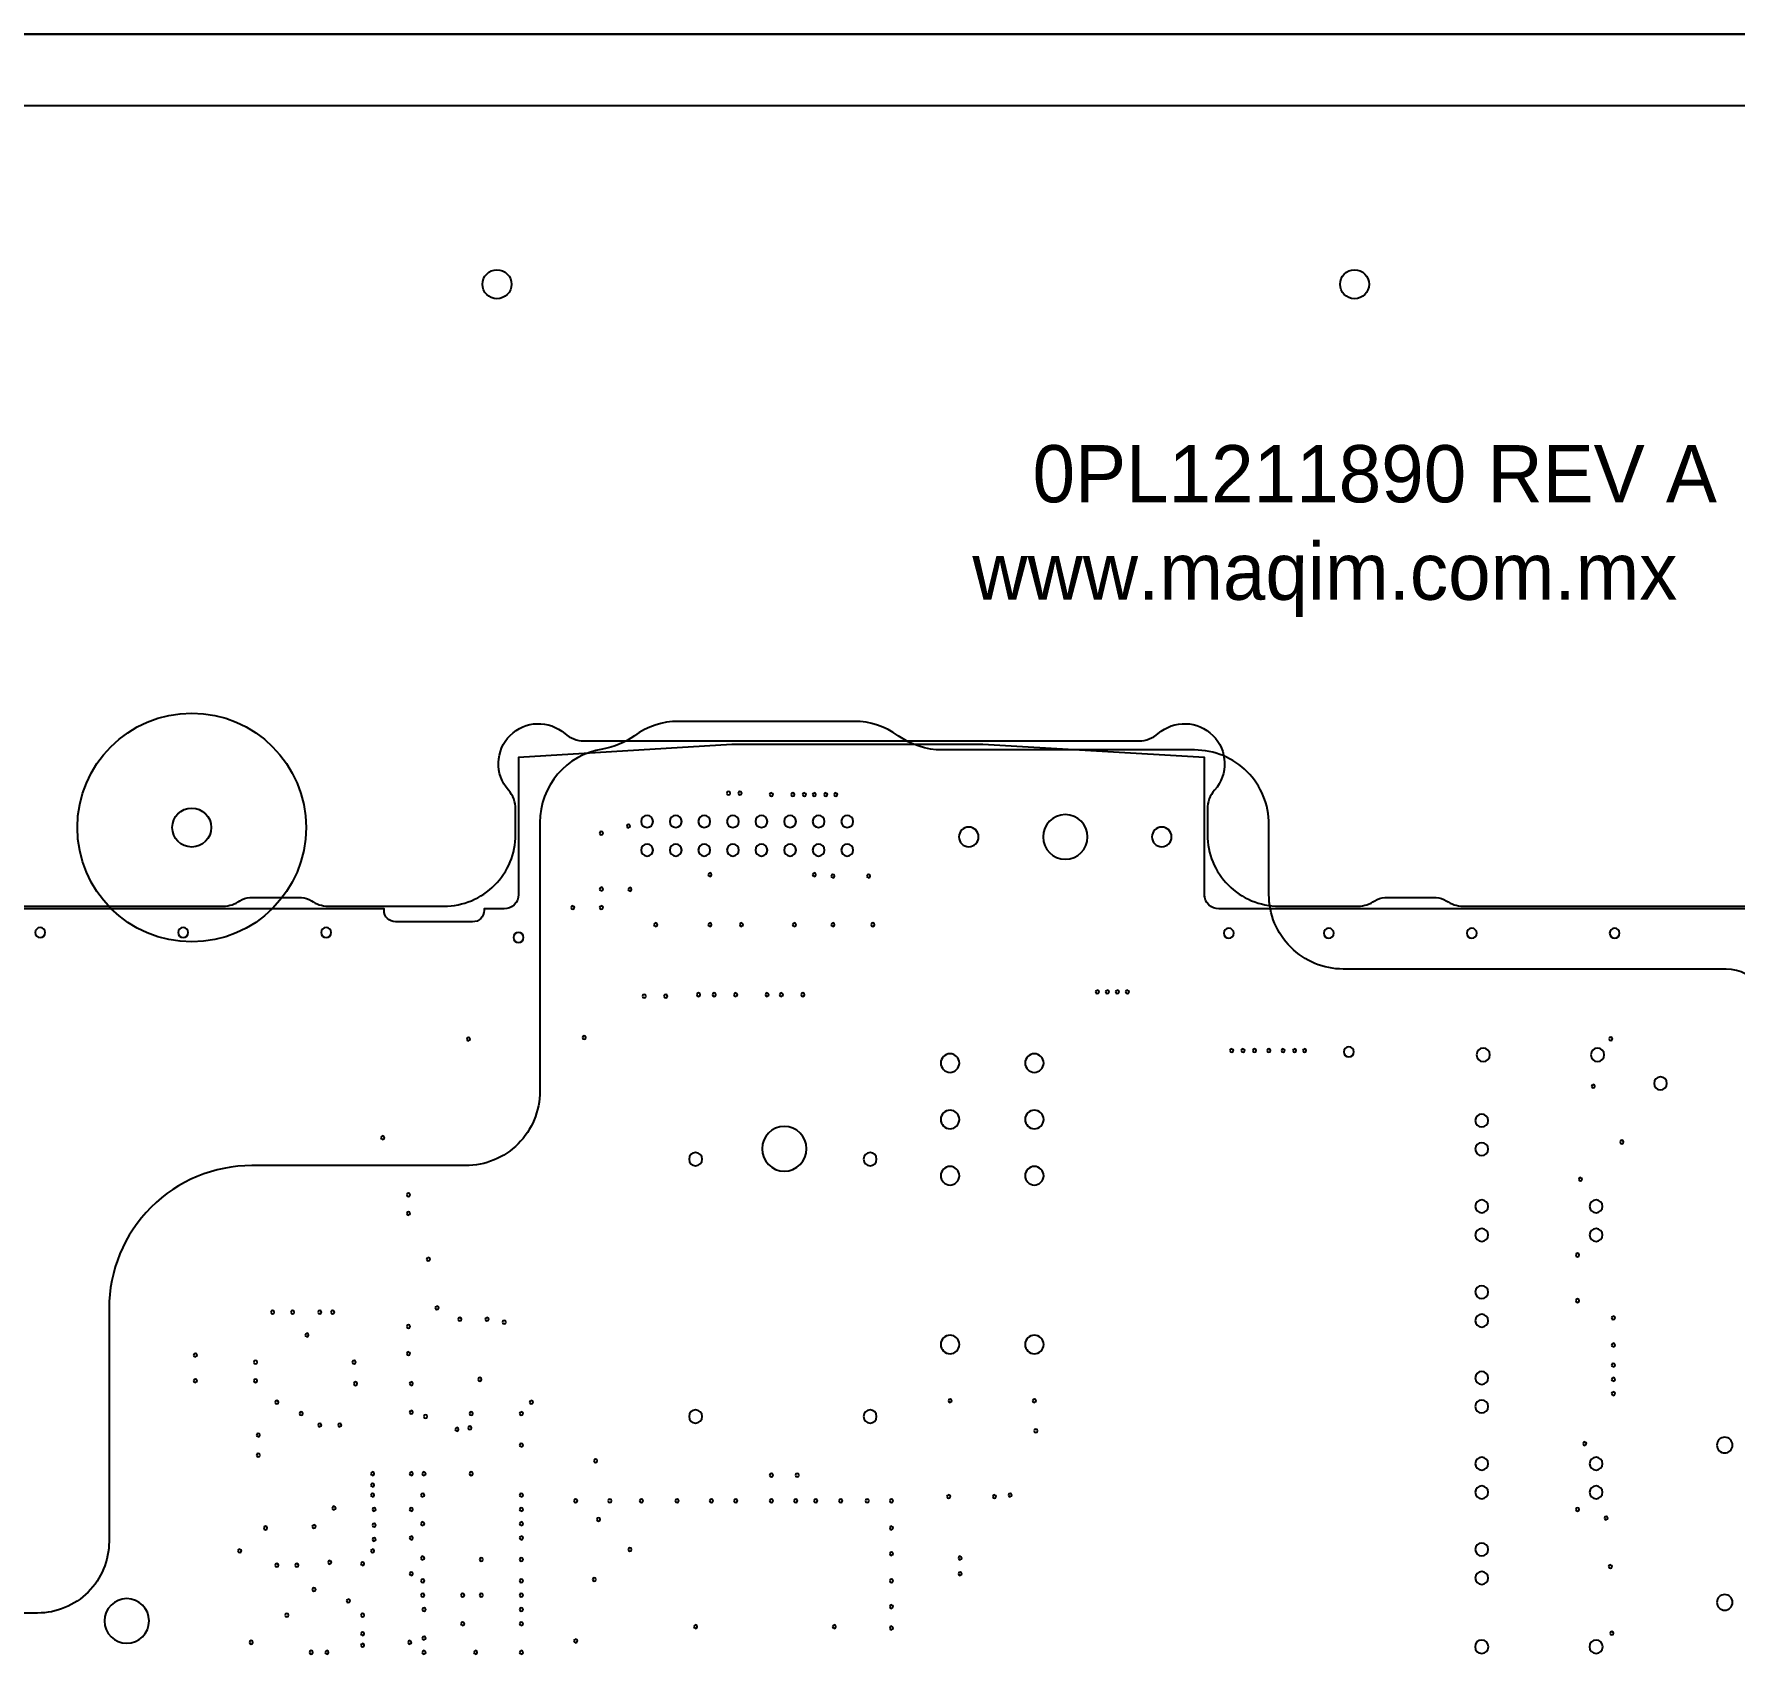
# Model space of a CAD drawing. Extents: x -216 to 339, y -350 to 279.
# Drawn here: x -79.2 to 71.9, y 135.3 to 279.4 of the extents above; entities that cross this region are included whole.
import ezdxf

# ---------------------------------------------------------------- set-up
doc = ezdxf.new("R2010")
doc.units = 0
doc.layers.get('0').update_dxf_attribs({"linetype": 'CONTINUOUS'})
for name, color, linetype in [('1_0_PALLET', 53, 'CONTINUOUS'), ('_G01-IND-3GEN_DRILLS', 40, 'CONTINUOUS'), ('_G01-IND-3GEN_OUTLINE', 4, 'CONTINUOUS')]:
    doc.layers.add(name, color=color, linetype=linetype)
doc.styles.add('MtXpl_Century_Gothic', font='txt')

# ---------------------------------------------------------------- blocks, each defined once
blk = doc.blocks.new('ROUND_99')
blk.add_circle((0, 0), 0.006)
blk = doc.blocks.new('ROUND_148')
blk.add_circle((0, 0), 0.0175)
blk = doc.blocks.new('ROUND_241')
blk.add_circle((0, 0), 0.021)
blk = doc.blocks.new('ROUND_139')
blk.add_circle((0, 0), 0.0225)
blk = doc.blocks.new('ROUND_239')
blk.add_circle((0, 0), 0.023)
blk = doc.blocks.new('ROUND_245')
blk.add_circle((0, 0), 0.0235)
blk = doc.blocks.new('ROUND_118')
blk.add_circle((0, 0), 0.0275)
blk = doc.blocks.new('ROUND_112')
blk.add_circle((0, 0), 0.0325)
blk = doc.blocks.new('ROUND_243')
blk.add_circle((0, 0), 0.0345)
blk = doc.blocks.new('ROUND_238')
blk.add_circle((0, 0), 0.078)
blk = doc.blocks.new('*U39')
at = {"layer": '1_0_PALLET', "color": 7, "style": 'MtXpl_Century_Gothic'}
blk.add_text('0PL1211890 REV A', height=5.08, dxfattribs=at).set_placement((9.49, 237.8))
blk = doc.blocks.new('*U44')
at = {"layer": '1_0_PALLET', "color": 7, "style": 'MtXpl_Century_Gothic'}
blk.add_text('www.maqim.com.mx', height=5.08, dxfattribs=at).set_placement((4.14, 229.14))

msp = doc.modelspace()

# ---------------------------------------------------------------- linework, layer by layer
at = {"layer": '1_0_PALLET', "linetype": 'CONTINUOUS'}
msp.add_lwpolyline([(192.96, 259.82), (192.96, 279.4), (-215.9, 279.4), (-215.9, -279.4), (192.96, -279.4), (-215.9, -279.4), (-215.9, 279.4), (192.96, 279.4), (192.96, 259.89, -0.19269), (192.47, 258.67, 0.976311), (195.17, 255.97, -0.192689), (196.39, 256.46), (215.9, 256.46), (215.9, -256.46), (196.39, -256.46, -0.19269), (195.17, -255.97, 0.976311), (192.47, -258.67, -0.192689), (192.96, -259.89), (192.96, -279.4), (192.96, -259.82)], format="xyb", dxfattribs=at)
at = {"layer": '1_0_PALLET', "color": 4}
msp.add_lwpolyline([(209.55, -273.05), (-209.55, -273.05), (-209.55, 273.05), (209.55, 273.05)], close=True, dxfattribs=at)
at = {"layer": '1_0_PALLET', "color": 150, "linetype": 'CONTINUOUS'}
msp.add_lwpolyline([(-100.24, 201.93), (-62.42, 201.93, 0.15686), (-60.94, 202.41, -0.15686), (-60.06, 202.69), (-55.48, 202.69, -0.15686), (-54.59, 202.41, 0.15686), (-53.11, 201.93), (-42.8, 201.93, 0.414214), (-36.45, 208.28), (-36.45, 210.55, 0.182676), (-37.08, 212.23, -0.939221), (-32.06, 217.25, 0.182676), (-30.38, 216.61), (18.96, 216.61, 0.182676), (20.64, 217.25, -0.939221), (25.66, 212.23, 0.182676), (25.03, 210.55), (25.03, 208.28, 0.414214), (31.38, 201.93), (38.42, 201.93, 0.15686), (39.9, 202.41, -0.15686), (40.79, 202.69), (45.36, 202.69, -0.15686), (46.25, 202.41, 0.15686), (47.73, 201.93), (83.9, 201.93, 0.15686)], format="xyb", dxfattribs=at)
at = {"layer": '1_0_PALLET', "color": 1, "linetype": 'CONTINUOUS'}
msp.add_lwpolyline([(74.16, 194.63, 0.262641), (71.12, 196.34), (37.1, 196.34, -0.414214), (30.49, 202.95), (30.49, 209.19, 0.414214), (23.89, 215.8), (1.45, 215.8, -0.158961), (-2.45, 217.07, 0.158961), (-6.34, 218.34), (-21.99, 218.34, 0.158961), (-25.89, 217.07, -0.118347), (-28.73, 215.88, 0.368268), (-34.29, 209.36), (-34.29, 185.48, -0.414214), (-40.89, 178.88), (-59.87, 178.88, 0.414214), (-72.57, 166.18), (-72.57, 145.48, -0.414214), (-78.92, 139.13), (-88.22, 139.13, 0.414214)], format="xyb", dxfattribs=at)
at = {"layer": '1_0_PALLET', "linetype": 'CONTINUOUS'}
for centre, radius in [((-38.1, 257.17), 1.29), ((38.1, 257.17), 1.29), ((-65.22, 208.91), 1.73)]:
    msp.add_circle(centre, radius, dxfattribs=at)
at = {"layer": '1_0_PALLET', "color": 9}
msp.add_circle((-65.22, 208.91), 10.16, dxfattribs=at)
at = {"layer": '_G01-IND-3GEN_OUTLINE', "linetype": 'CONTINUOUS'}
for points in [[(24.78, 202.75), (24.77, 215.14), (5.08, 216.28), (-17.22, 216.28), (-36.19, 215.14), (-36.19, 202.95, -0.414214), (-37.46, 201.68), (-39.24, 201.68), (-39.24, 201.55, -0.414214), (-40.26, 200.53), (-47.12, 200.53, -0.414214), (-48.13, 201.55), (-48.13, 201.68), (-120.01, 201.68, 0.414214), (-121.28, 200.41), (-121.28, 163.58), (-95.88, 163.58, -0.414214), (-94.61, 162.31), (-94.61, 44.2, -0.414214), (-95.88, 42.93), (-121.28, 42.93), (-121.28, 6.1, 0.414214), (-120.01, 4.83), (-48.13, 4.83)], [(-48.13, 4.95, -0.414214), (-47.12, 5.97), (-40.26, 5.97, -0.414214), (-39.24, 4.95), (-39.24, 4.83), (-29.21, 4.83), (-29.21, 7.62, -0.414214), (-28.19, 8.64), (-26.42, 8.64, -0.414214), (-25.4, 7.62), (-25.4, 4.83), (90.81, 4.83, 0.414214), (121.29, 35.31), (121.29, 171.2, 0.414214), (90.81, 201.68), (26.04, 201.68, -0.414214), (24.77, 202.95)]]:
    msp.add_lwpolyline(points, format="xyb", dxfattribs=at)

# ---------------------------------------------------------------- block references
for name in ['*U39', '*U44']:
    msp.add_blockref(name, (0, 0))
at = {"layer": '_G01-IND-3GEN_DRILLS', "linetype": 'CONTINUOUS', "xscale": -25.4, "yscale": 25.4, "zscale": 25.4, "rotation": 270}
for name, p in [('ROUND_99', (-17.53, 211.96)), ('ROUND_99', (-16.51, 211.96)), ('ROUND_99', (-13.72, 211.84)), ('ROUND_99', (-11.81, 211.84)), ('ROUND_99', (-10.79, 211.84)), ('ROUND_99', (-9.91, 211.84)), ('ROUND_99', (-8.89, 211.84)), ('ROUND_99', (-8, 211.84)), ('ROUND_99', (-26.42, 209.04)), ('ROUND_241', (-24.76, 209.45)), ('ROUND_241', (-22.22, 209.45)), ('ROUND_241', (-19.68, 209.45)), ('ROUND_241', (-17.14, 209.45)), ('ROUND_241', (-14.6, 209.45)), ('ROUND_241', (-12.06, 209.45)), ('ROUND_241', (-9.52, 209.45)), ('ROUND_241', (-6.98, 209.45)), ('ROUND_243', (3.82, 208.08)), ('ROUND_238', (12.4, 208.08)), ('ROUND_243', (20.97, 208.08)), ('ROUND_99', (-28.83, 208.41)), ('ROUND_241', (-24.76, 206.91)), ('ROUND_241', (-22.22, 206.91)), ('ROUND_241', (-19.68, 206.91)), ('ROUND_241', (-17.14, 206.91)), ('ROUND_241', (-14.6, 206.91)), ('ROUND_241', (-12.06, 206.91)), ('ROUND_241', (-9.52, 206.91)), ('ROUND_241', (-6.98, 206.91)), ('ROUND_99', (-19.18, 204.72)), ('ROUND_99', (-9.91, 204.72)), ('ROUND_99', (-8.25, 204.6)), ('ROUND_99', (-5.08, 204.6)), ('ROUND_99', (-28.83, 203.45)), ('ROUND_99', (-26.29, 203.42)), ('ROUND_99', (-31.37, 201.8)), ('ROUND_99', (-28.83, 201.8)), ('ROUND_148', (-78.68, 199.58)), ('ROUND_148', (-65.98, 199.58)), ('ROUND_148', (-53.28, 199.58)), ('ROUND_148', (-36.19, 199.14)), ('ROUND_99', (-24, 200.28)), ('ROUND_99', (-19.18, 200.28)), ('ROUND_99', (-16.38, 200.28)), ('ROUND_99', (-11.68, 200.28)), ('ROUND_99', (-8.25, 200.28)), ('ROUND_99', (-4.7, 200.28)), ('ROUND_148', (26.92, 199.52)), ('ROUND_148', (35.81, 199.52)), ('ROUND_148', (48.51, 199.52)), ('ROUND_148', (61.21, 199.52)), ('ROUND_99', (-25.02, 193.93)), ('ROUND_99', (-23.11, 193.93)), ('ROUND_99', (-20.19, 194.06)), ('ROUND_99', (-18.8, 194.06)), ('ROUND_99', (-16.89, 194.06)), ('ROUND_99', (-14.1, 194.06)), ('ROUND_99', (-12.83, 194.06)), ('ROUND_99', (-10.92, 194.06)), ('ROUND_99', (15.24, 194.31)), ('ROUND_99', (16.13, 194.31)), ('ROUND_99', (17.02, 194.31)), ('ROUND_99', (17.91, 194.31)), ('ROUND_99', (-40.64, 190.12)), ('ROUND_99', (-30.35, 190.25)), ('ROUND_99', (27.18, 189.1)), ('ROUND_99', (28.19, 189.1)), ('ROUND_99', (29.21, 189.1)), ('ROUND_99', (30.48, 189.1)), ('ROUND_99', (31.75, 189.1)), ('ROUND_99', (32.77, 189.1)), ('ROUND_99', (33.66, 189.1)), ('ROUND_148', (37.59, 188.98)), ('ROUND_245', (49.53, 188.72)), ('ROUND_245', (59.69, 188.72)), ('ROUND_99', (60.86, 190.14)), ('ROUND_112', (2.16, 187.99)), ('ROUND_112', (9.65, 187.99)), ('ROUND_99', (59.31, 185.93)), ('ROUND_139', (65.28, 186.18)), ('ROUND_112', (2.16, 182.98)), ('ROUND_112', (9.65, 182.98)), ('ROUND_139', (49.4, 182.88)), ('ROUND_99', (-48.26, 181.36)), ('ROUND_238', (-12.57, 180.37)), ('ROUND_239', (-20.45, 179.45)), ('ROUND_239', (-4.95, 179.45)), ('ROUND_139', (49.4, 180.34)), ('ROUND_99', (61.85, 180.98)), ('ROUND_112', (2.16, 177.98)), ('ROUND_112', (9.65, 177.98)), ('ROUND_99', (58.17, 177.67)), ('ROUND_99', (-45.97, 176.28)), ('ROUND_139', (49.4, 175.26)), ('ROUND_139', (59.56, 175.26)), ('ROUND_99', (-45.97, 174.63)), ('ROUND_139', (49.4, 172.72)), ('ROUND_139', (59.56, 172.72)), ('ROUND_99', (57.91, 170.94)), ('ROUND_99', (-44.2, 170.56)), ('ROUND_139', (49.4, 167.64)), ('ROUND_99', (-43.43, 166.24)), ('ROUND_99', (57.91, 166.88)), ('ROUND_99', (-58.04, 165.86)), ('ROUND_99', (-56.26, 165.86)), ('ROUND_99', (-53.85, 165.86)), ('ROUND_99', (-52.7, 165.86)), ('ROUND_99', (-45.97, 164.59)), ('ROUND_99', (-41.4, 165.23)), ('ROUND_99', (-38.99, 165.23)), ('ROUND_99', (-37.46, 164.97)), ('ROUND_139', (49.4, 165.1)), ('ROUND_99', (61.09, 165.35)), ('ROUND_99', (-54.99, 163.83)), ('ROUND_112', (2.16, 162.99)), ('ROUND_112', (9.65, 162.99)), ('ROUND_99', (-64.9, 162.05)), ('ROUND_99', (-45.97, 162.18)), ('ROUND_99', (61.09, 162.94)), ('ROUND_99', (-59.56, 161.42)), ('ROUND_99', (-50.8, 161.42)), ('ROUND_139', (49.4, 160.02)), ('ROUND_99', (61.09, 161.16)), ('ROUND_99', (-64.9, 159.77)), ('ROUND_99', (-59.56, 159.77)), ('ROUND_99', (-50.67, 159.51)), ('ROUND_99', (-45.72, 159.51)), ('ROUND_99', (-39.62, 159.89)), ('ROUND_99', (61.09, 159.89)), ('ROUND_99', (61.09, 158.62)), ('ROUND_99', (-57.66, 157.86)), ('ROUND_99', (-35.05, 157.86)), ('ROUND_99', (2.16, 157.99)), ('ROUND_99', (9.65, 157.99)), ('ROUND_139', (49.4, 157.48)), ('ROUND_99', (-55.5, 156.85)), ('ROUND_99', (-53.85, 155.83)), ('ROUND_99', (-52.07, 155.83)), ('ROUND_99', (-45.72, 156.97)), ('ROUND_99', (-44.45, 156.59)), ('ROUND_99', (-40.51, 155.58)), ('ROUND_99', (-40.39, 156.85)), ('ROUND_99', (-35.94, 156.85)), ('ROUND_239', (-20.45, 156.59)), ('ROUND_239', (-4.95, 156.59)), ('ROUND_99', (-59.31, 154.94)), ('ROUND_99', (-41.66, 155.45)), ('ROUND_99', (-35.94, 154.05)), ('ROUND_99', (9.78, 155.32)), ('ROUND_99', (58.55, 154.18)), ('ROUND_118', (70.99, 154.05)), ('ROUND_99', (-59.31, 153.16)), ('ROUND_99', (-29.34, 152.65)), ('ROUND_139', (49.4, 152.4)), ('ROUND_139', (59.56, 152.4)), ('ROUND_99', (-49.15, 151.51)), ('ROUND_99', (-45.72, 151.51)), ('ROUND_99', (-44.58, 151.51)), ('ROUND_99', (-40.39, 151.51)), ('ROUND_99', (-13.72, 151.38)), ('ROUND_99', (-11.43, 151.38)), ('ROUND_99', (-49.15, 150.5)), ('ROUND_99', (-49.15, 149.61)), ('ROUND_99', (-44.7, 149.61)), ('ROUND_99', (-35.94, 149.61)), ('ROUND_99', (2.03, 149.48)), ('ROUND_99', (6.1, 149.48)), ('ROUND_99', (7.49, 149.61)), ('ROUND_139', (49.4, 149.86)), ('ROUND_139', (59.56, 149.86)), ('ROUND_99', (-52.58, 148.46)), ('ROUND_99', (-49.02, 148.34)), ('ROUND_99', (-45.72, 148.34)), ('ROUND_99', (-35.94, 148.34)), ('ROUND_99', (-31.11, 149.1)), ('ROUND_99', (-28.07, 149.1)), ('ROUND_99', (-25.27, 149.1)), ('ROUND_99', (-22.1, 149.1)), ('ROUND_99', (-19.05, 149.1)), ('ROUND_99', (-16.89, 149.1)), ('ROUND_99', (-13.72, 149.1)), ('ROUND_99', (-11.56, 149.1)), ('ROUND_99', (-9.78, 149.1)), ('ROUND_99', (-7.56, 149.1)), ('ROUND_99', (-5.21, 149.1)), ('ROUND_99', (-3.05, 149.1)), ('ROUND_99', (57.91, 148.34)), ('ROUND_99', (-58.67, 146.69)), ('ROUND_99', (-54.36, 146.81)), ('ROUND_99', (-49.02, 146.94)), ('ROUND_99', (-44.7, 147.07)), ('ROUND_99', (-35.94, 147.07)), ('ROUND_99', (-29.08, 147.45)), ('ROUND_99', (-3.05, 146.69)), ('ROUND_99', (60.45, 147.57)), ('ROUND_99', (-49.02, 145.67)), ('ROUND_99', (-45.72, 145.8)), ('ROUND_99', (-35.94, 145.8)), ('ROUND_139', (49.4, 144.78)), ('ROUND_99', (-60.96, 144.65)), ('ROUND_99', (-52.96, 143.64)), ('ROUND_99', (-50.04, 143.51)), ('ROUND_99', (-49.15, 144.65)), ('ROUND_99', (-44.7, 144.02)), ('ROUND_99', (-39.5, 143.89)), ('ROUND_99', (-35.94, 143.89)), ('ROUND_99', (-26.29, 144.78)), ('ROUND_99', (-3.05, 144.4)), ('ROUND_99', (3.05, 144.02)), ('ROUND_99', (-57.66, 143.38)), ('ROUND_99', (-55.88, 143.38)), ('ROUND_99', (-45.72, 142.62)), ('ROUND_99', (-44.7, 141.99)), ('ROUND_99', (-35.94, 141.99)), ('ROUND_99', (-29.46, 142.11)), ('ROUND_99', (-3.05, 141.99)), ('ROUND_99', (3.05, 142.62)), ('ROUND_139', (49.4, 142.24)), ('ROUND_99', (60.83, 143.26)), ('ROUND_99', (-54.36, 141.22)), ('ROUND_99', (-44.7, 140.72)), ('ROUND_99', (-41.15, 140.72)), ('ROUND_99', (-39.5, 140.72)), ('ROUND_99', (-35.94, 140.72)), ('ROUND_118', (70.99, 140.08)), ('ROUND_238', (-70.99, 138.43)), ('ROUND_99', (-56.77, 138.94)), ('ROUND_99', (-51.31, 140.21)), ('ROUND_99', (-50.04, 138.94)), ('ROUND_99', (-44.58, 139.45)), ('ROUND_99', (-35.94, 139.45)), ('ROUND_99', (-3.05, 139.7)), ('ROUND_99', (-41.15, 138.18)), ('ROUND_99', (-35.94, 138.18)), ('ROUND_99', (-20.45, 137.92)), ('ROUND_99', (-8.13, 137.92)), ('ROUND_99', (-3.05, 137.8)), ('ROUND_99', (-59.94, 136.53)), ('ROUND_99', (-50.04, 137.29)), ('ROUND_99', (-50.04, 136.27)), ('ROUND_99', (-45.85, 136.53)), ('ROUND_99', (-44.58, 136.91)), ('ROUND_99', (-31.11, 136.65)), ('ROUND_245', (49.4, 136.14)), ('ROUND_245', (59.56, 136.14)), ('ROUND_99', (60.96, 137.34)), ('ROUND_99', (-54.61, 135.64)), ('ROUND_99', (-53.21, 135.64)), ('ROUND_99', (-44.58, 135.64)), ('ROUND_99', (-40, 135.64)), ('ROUND_99', (-35.94, 135.64))]:
    msp.add_blockref(name, p, dxfattribs=at)

doc.saveas('drawing.dxf')
